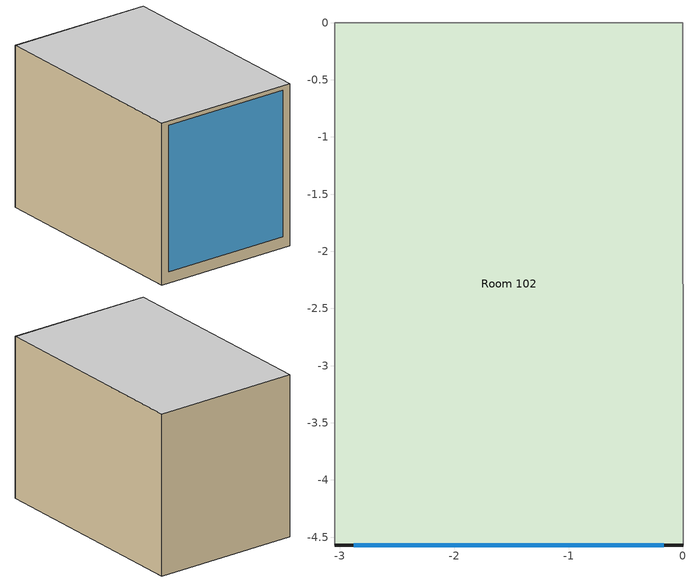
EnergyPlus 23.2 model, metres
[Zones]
Room 102
 floor outside (Room Floor): 0,0 0,-4.57 -3.05,-4.57 -3.05,0 z0
 wall outside (Room Wall - South): -3.05,-4.57 0,-4.57 z0:3.35
 wall adiabatic (Room Wall - East West): 0,-4.57 0,0 / -3.05,0 -3.05,-4.57 z0:3.35
 wall adiabatic (Room Wall - North): 0,0 -3.05,0 z0:3.35
 window (GlzSys_1): -2.88,-4.57 -0.17,-4.57 z0.23:3.26
 ceiling adiabatic (Room Ceiling): -3.05,0 -3.05,-4.57 0,-4.57 0,0 z3.35
[Building]
Building 71T Rm 102: Loads convergence tolerance value=0.04; Maximum number of warmup days=25; Minimum number of warmup days=6; North axis=0; Solar distribution=FullInteriorAndExteriorWithReflections; Temperature convergence tolerance value=0.4; Terrain=Suburbs
[Site:Location]
CHICAGO_IL_USA TMY2-94846: Elevation=190; Latitude=41.78; Longitude=-87.75; Time zone=-6
[SizingPeriod:DesignDay] Barometric pressure=98934; Day of month=21; Daylight saving time indicator=No; Dry bulb temperature range modifier type=DefaultMultipliers; Humidity condition type=WetBulb; Rain indicator=No; Snow indicator=No
Name | Ashrae clear sky optical depth for beam irradiance taub | Ashrae clear sky optical depth for diffuse irradiance taud | Daily dry bulb temperature range | Day type | Maximum dry bulb temperature | Month | Solar model indicator | Wetbulb or dewpoint at maximum dry bulb | Wind direction | Wind speed | Sky clearness
Chicago Ohare Intl Ap Ann Clg .4% Condns DB=>MWB | 0.455 | 2.05 | 10.5 | SummerDesignDay | 33.3 | 7 | ASHRAETau | 23.7 | 230 | 5.2
Chicago Ohare Intl Ap Ann Htg 99.6% Condns DB |  |  | 0 | WinterDesignDay | -20 | 1 | ASHRAEClearSky | -20 | 270 | 4.9 | 0
[Construction]
GlzSys_1: Glass_102_LayerAvg
GlzSys_1_withShade: Glass_102_LayerAvg, VenBlind_ShdDvc_25
Room Ceiling: Plywood - 3/8 in, 2x6 Wood Stud R19, Gypsum board - 5/8 in
Room Floor: R-30 Fiberglass Insulation, T&G - 3/4 in, Plywood - 3/4 in, Carpet w/rubber pad
Room Wall - East West: 2x6 Wood Stud R19, Gypsum board - 5/8 in
Room Wall - North: Gypsum board - 5/8 in, Plywood - 3/8 in, 2x6 Wood Stud R19, Gypsum board - 5/8 in
Room Wall - South: Metal Siding, Plywood - 1/2 in, 2x6 Wood Stud R19
[Material] Solar absorptance=0.7
Name | Conductivity | Density | Roughness | Specific heat | Thermal absorptance | Thickness | Visible absorptance
2x6 Wood Stud R19 | 0.047 | 93.84 | Rough | 1006 | 0.9 | 0.133 | 0.7
Gypsum board - 5/8 in | 0.17 | 800 | Smooth | 1090 | 0.9 | 0.015875 | 0.3
Metal Siding | 45.345 | 7833.028 | MediumSmooth | 502.416 |  | 0.000701
Plywood - 1/2 in | 0.12 | 540 | Smooth | 1210 |  | 0.0127
Plywood - 3/4 in | 0.12 | 540 | Smooth | 1210 |  | 0.01905
Plywood - 3/8 in | 0.12 | 540 | Smooth | 1210 |  | 0.009525
T&G - 3/4 in | 0.15 | 608 | MediumSmooth | 1630 |  | 0.01905
[Material:NoMass] Roughness=Rough; Thermal absorptance=0.9
Name | Solar absorptance | Thermal resistance | Visible absorptance
Carpet w/rubber pad | 0.85 | 0.22 | 0.85
R-30 Fiberglass Insulation | 0.7 | 5.28 | 0.7
[WindowMaterial:Blind]
VenBlind_ShdDvc_25: Back side slat beam solar reflectance=0.7; Back side slat beam visible reflectance=0.7; Back side slat diffuse solar reflectance=0.7; Back side slat diffuse visible reflectance=0.7; Back side slat infrared hemispherical emissivity=0.9; Blind bottom opening multiplier=0; Blind left side opening multiplier=0; Blind right side opening multiplier=0; Blind to glass distance=0.0127; Blind top opening multiplier=0; Front side slat beam solar reflectance=0.7; Front side slat beam visible reflectance=0.7; Front side slat diffuse solar reflectance=0.7; Front side slat diffuse visible reflectance=0.7; Front side slat infrared hemispherical emissivity=0.9; Maximum slat angle=0; Minimum slat angle=0; Slat angle=135; Slat beam solar transmittance=0; Slat beam visible transmittance=0; Slat conductivity=160; Slat diffuse solar transmittance=0; Slat diffuse visible transmittance=0; Slat infrared hemispherical transmittance=0; Slat orientation=Horizontal; Slat separation=0.012; Slat thickness=0.0006; Slat width=0.016
[WindowMaterial:Glazing]
Glass_102_LayerAvg: Back side infrared hemispherical emissivity=0.84; Back side solar reflectance at normal incidence=0.0748545; Back side visible reflectance at normal incidence=0.082564; Conductivity=1; Front side infrared hemispherical emissivity=0.84; Front side solar reflectance at normal incidence=0.0747638; Front side visible reflectance at normal incidence=0.082563; Infrared transmittance at normal incidence=0; Optical data type=SpectralAverage; Solar transmittance at normal incidence=0.833848; Thickness=0.003048; Visible transmittance at normal incidence=0.89926
[ThermostatSetpoint:DualSetpoint]
DualThermostat: Cooling setpoint temperature schedule=Setpoint cooling; Heating setpoint temperature schedule=Setpoint heating
[WindowShadingControl]
ShdSys_Control-Room 102: Zone=Room 102; Construction with shading=GlzSys_1_withShade; Fenestration surface name 1=Room 102 Window; Glare control is active=No; Multiple surface control type=Sequential; Setpoint=0; Setpoint 2=0; Shading control is scheduled=No; Shading control type=AlwaysOn; Shading type=InteriorBlind; Type of slat angle control for blinds=FixedSlatAngle
[WindowsCalculationEngine]
WindowsCalculationEngine 1: Windows engine=ExternalWindowsModel
[Zone]
Room 102: Ceiling height=3.3528; Multiplier=1; Type=1; Volume=46.7398
[ZoneControl:Thermostat]
Main Termostat: Zone or zonelist=Room 102; Control 1=DualThermostat; Control type schedule=Zone Control Type Sched
[Zone equipment]
Room 102: Room 102 Ideal Loads
[ZoneHVAC:IdealLoadsAirSystem]
Room 102 Ideal Loads: Cooling limit=NoLimit; Heating limit=NoLimit; Maximum heating air flow rate=Autosize; Maximum heating supply air humidity ratio=0.01; Maximum heating supply air temperature=26; Minimum cooling supply air humidity ratio=0.0156; Minimum cooling supply air temperature=15
[Schedule:Compact]
Setpoint cooling: Through: 12/31, For: AllDays, Until: 07:00, 27, Until: 17:00, 26, Until: 24:00, 27
Setpoint heating: Through: 12/31, For: Weekdays, Until: 07:00, 19, Until: 17:00, 21, Until 24:00, 19, For: AllOtherDays, Until: 24:00, 19
Zone Control Type Sched: Through: 12/31, For: AllDays, Until: 24:00, 4
